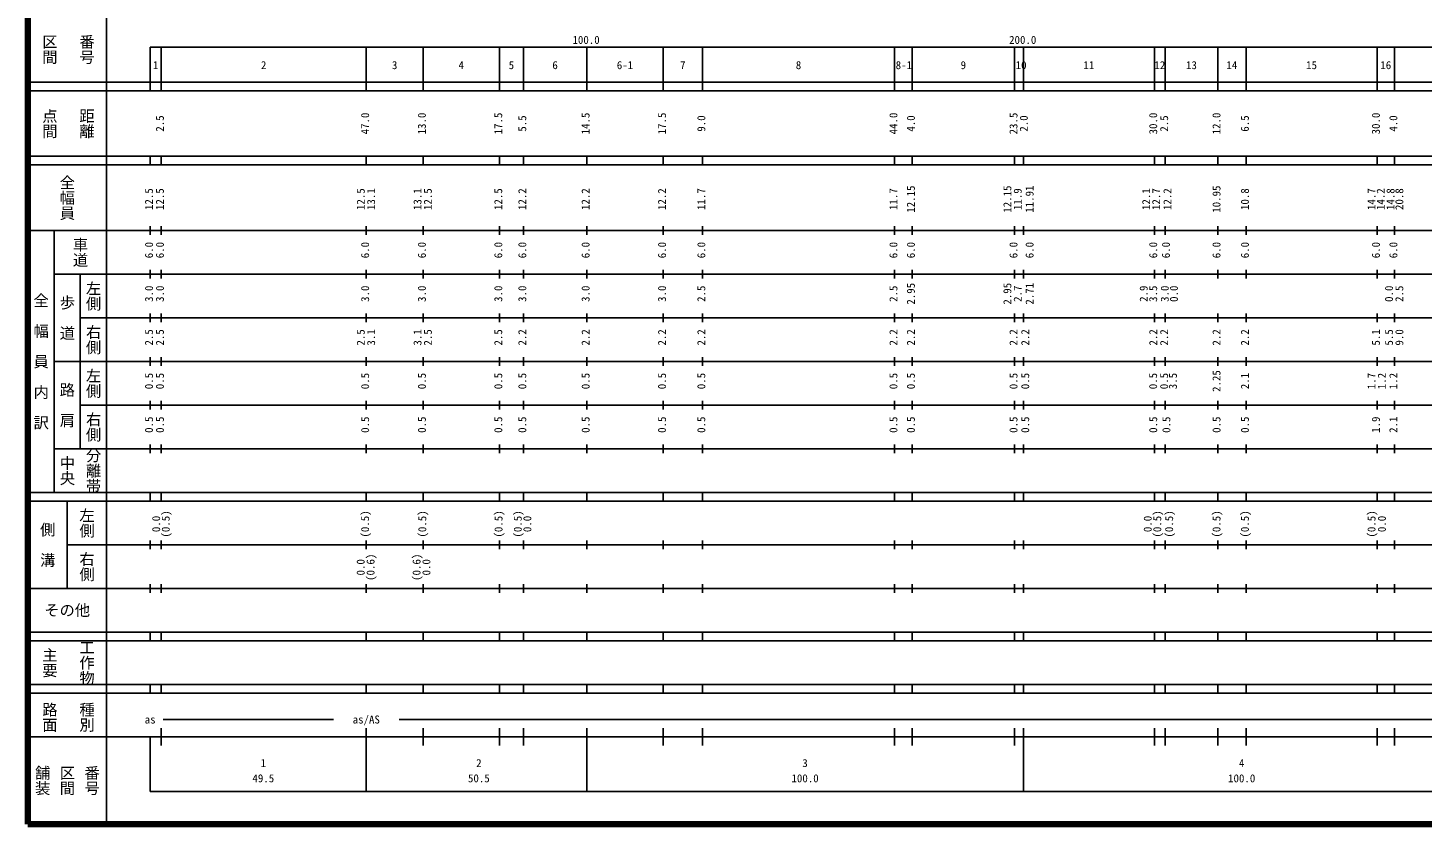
# Model space of a CAD drawing. Units: millimetres on the paper, enlarged 1000 times. Extents: x 40000 to 680000, y 20000 to 380000.
# Drawn here: x 40000 to 359323, y 20000 to 202409 of the extents above; entities that cross this region are included whole.
import ezdxf
from ezdxf.enums import TextEntityAlignment as Align

# ---------------------------------------------------------------- set-up
doc = ezdxf.new("R2010")
doc.units = ezdxf.units.MM
doc.header["$LTSCALE"] = 1000
doc.layers.add('M-TTL', color=2, linetype='Continuous', lineweight=140)
doc.layers.add('M-TTL-BAND', color=7, linetype='Continuous', lineweight=25)
doc.styles.add('@ＭＳ ゴシック', font='')
doc.styles.add('ＭＳ ゴシック', font='')
doc.styles.get('@ＭＳ ゴシック').set_extended_font_data('@MS Gothic')
doc.styles.get('ＭＳ ゴシック').set_extended_font_data('MS Gothic')

msp = doc.modelspace()

# ---------------------------------------------------------------- linework, layer by layer
at = {"layer": 'M-TTL'}
for p, q in [((40000, 380000), (40000, 20000)), ((40000, 20000), (680000, 20000))]:
    msp.add_line(p, q, dxfattribs=at)
at = {"layer": 'M-TTL-BAND'}
for p, q in [((58000, 370000), (58000, 20000)), ((68000, 198000), (579000, 198000)), ((68000, 198000), (68000, 188000)), ((70500, 188000), (70500, 198000)), ((117500, 188000), (117500, 198000)), ((130500, 188000), (130500, 198000)), ((148000, 188000), (148000, 198000)), ((153500, 188000), (153500, 198000)), ((168000, 188000), (168000, 198000)), ((185500, 188000), (185500, 198000)), ((194500, 188000), (194500, 198000)), ((238500, 188000), (238500, 198000)), ((242500, 188000), (242500, 198000)), ((266000, 188000), (266000, 198000)), ((268000, 188000), (268000, 198000)), ((298000, 188000), (298000, 198000)), ((300500, 188000), (300500, 198000)), ((312500, 188000), (312500, 198000)), ((319000, 188000), (319000, 198000)), ((349000, 188000), (349000, 198000)), ((353000, 188000), (353000, 198000)), ((40000, 190000), (579000, 190000)), ((40000, 188000), (579000, 188000)), ((40000, 173000), (579000, 173000)), ((68000, 171000), (68000, 173000)), ((70500, 171000), (70500, 173000)), ((117500, 171000), (117500, 173000)), ((130500, 171000), (130500, 173000)), ((148000, 171000), (148000, 173000)), ((153500, 171000), (153500, 173000)), ((168000, 171000), (168000, 173000)), ((185500, 171000), (185500, 173000)), ((194500, 171000), (194500, 173000)), ((238500, 171000), (238500, 173000)), ((242500, 171000), (242500, 173000)), ((266000, 171000), (266000, 173000)), ((268000, 171000), (268000, 173000)), ((298000, 171000), (298000, 173000)), ((300500, 171000), (300500, 173000)), ((312500, 171000), (312500, 173000)), ((319000, 171000), (319000, 173000)), ((349000, 171000), (349000, 173000)), ((353000, 171000), (353000, 173000)), ((40000, 171000), (579000, 171000)), ((68000, 155000), (68000, 157000)), ((70500, 155000), (70500, 157000)), ((117500, 155000), (117500, 157000)), ((130500, 155000), (130500, 157000)), ((148000, 155000), (148000, 157000)), ((153500, 155000), (153500, 157000)), ((168000, 155000), (168000, 157000)), ((185500, 155000), (185500, 157000)), ((194500, 155000), (194500, 157000)), ((238500, 155000), (238500, 157000)), ((242500, 155000), (242500, 157000)), ((266000, 155000), (266000, 157000)), ((268000, 155000), (268000, 157000)), ((298000, 155000), (298000, 157000)), ((300500, 155000), (300500, 157000)), ((312500, 155000), (312500, 157000)), ((319000, 155000), (319000, 157000)), ((349000, 155000), (349000, 157000)), ((353000, 155000), (353000, 157000)), ((40000, 156000), (579000, 156000)), ((46000, 96000), (46000, 156000)), ((68000, 145000), (68000, 147000)), ((70500, 145000), (70500, 147000)), ((117500, 145000), (117500, 147000)), ((130500, 145000), (130500, 147000)), ((148000, 145000), (148000, 147000)), ((153500, 145000), (153500, 147000)), ((168000, 145000), (168000, 147000)), ((185500, 145000), (185500, 147000)), ((194500, 145000), (194500, 147000)), ((238500, 145000), (238500, 147000)), ((242500, 145000), (242500, 147000)), ((266000, 145000), (266000, 147000)), ((268000, 145000), (268000, 147000)), ((298000, 145000), (298000, 147000)), ((300500, 145000), (300500, 147000)), ((312500, 145000), (312500, 147000)), ((319000, 145000), (319000, 147000)), ((349000, 145000), (349000, 147000)), ((353000, 145000), (353000, 147000)), ((46000, 146000), (579000, 146000)), ((52000, 146000), (52000, 106000)), ((52000, 136000), (579000, 136000)), ((68000, 135000), (68000, 137000)), ((70500, 135000), (70500, 137000)), ((117500, 135000), (117500, 137000)), ((130500, 135000), (130500, 137000)), ((148000, 135000), (148000, 137000)), ((153500, 135000), (153500, 137000)), ((168000, 135000), (168000, 137000)), ((185500, 135000), (185500, 137000)), ((194500, 135000), (194500, 137000)), ((238500, 135000), (238500, 137000)), ((242500, 135000), (242500, 137000)), ((266000, 135000), (266000, 137000)), ((268000, 135000), (268000, 137000)), ((298000, 135000), (298000, 137000)), ((300500, 135000), (300500, 137000)), ((312500, 135000), (312500, 137000)), ((319000, 135000), (319000, 137000)), ((349000, 135000), (349000, 137000)), ((353000, 135000), (353000, 137000)), ((46000, 126000), (579000, 126000)), ((68000, 125000), (68000, 127000)), ((70500, 125000), (70500, 127000)), ((117500, 125000), (117500, 127000)), ((130500, 125000), (130500, 127000)), ((148000, 125000), (148000, 127000)), ((153500, 125000), (153500, 127000)), ((168000, 125000), (168000, 127000)), ((185500, 125000), (185500, 127000)), ((194500, 125000), (194500, 127000)), ((238500, 125000), (238500, 127000)), ((242500, 125000), (242500, 127000)), ((266000, 125000), (266000, 127000)), ((268000, 125000), (268000, 127000)), ((298000, 125000), (298000, 127000)), ((300500, 125000), (300500, 127000)), ((312500, 125000), (312500, 127000)), ((319000, 125000), (319000, 127000)), ((349000, 125000), (349000, 127000)), ((353000, 125000), (353000, 127000)), ((52000, 116000), (579000, 116000)), ((68000, 115000), (68000, 117000)), ((70500, 115000), (70500, 117000)), ((117500, 115000), (117500, 117000)), ((130500, 115000), (130500, 117000)), ((148000, 115000), (148000, 117000)), ((153500, 115000), (153500, 117000)), ((168000, 115000), (168000, 117000)), ((185500, 115000), (185500, 117000)), ((194500, 115000), (194500, 117000)), ((238500, 115000), (238500, 117000)), ((242500, 115000), (242500, 117000)), ((266000, 115000), (266000, 117000)), ((268000, 115000), (268000, 117000)), ((298000, 115000), (298000, 117000)), ((300500, 115000), (300500, 117000)), ((312500, 115000), (312500, 117000)), ((319000, 115000), (319000, 117000)), ((349000, 115000), (349000, 117000)), ((353000, 115000), (353000, 117000)), ((46000, 106000), (579000, 106000)), ((68000, 105000), (68000, 107000)), ((70500, 105000), (70500, 107000)), ((117500, 105000), (117500, 107000)), ((130500, 105000), (130500, 107000)), ((148000, 105000), (148000, 107000)), ((153500, 105000), (153500, 107000)), ((168000, 105000), (168000, 107000)), ((185500, 105000), (185500, 107000)), ((194500, 105000), (194500, 107000)), ((238500, 105000), (238500, 107000)), ((242500, 105000), (242500, 107000)), ((266000, 105000), (266000, 107000)), ((268000, 105000), (268000, 107000)), ((298000, 105000), (298000, 107000)), ((300500, 105000), (300500, 107000)), ((312500, 105000), (312500, 107000)), ((319000, 105000), (319000, 107000)), ((349000, 105000), (349000, 107000)), ((353000, 105000), (353000, 107000)), ((40000, 96000), (579000, 96000)), ((68000, 94000), (68000, 96000)), ((70500, 94000), (70500, 96000)), ((117500, 94000), (117500, 96000)), ((130500, 94000), (130500, 96000)), ((148000, 94000), (148000, 96000)), ((153500, 94000), (153500, 96000)), ((168000, 94000), (168000, 96000)), ((185500, 94000), (185500, 96000)), ((194500, 94000), (194500, 96000)), ((238500, 94000), (238500, 96000)), ((242500, 94000), (242500, 96000)), ((266000, 94000), (266000, 96000)), ((268000, 94000), (268000, 96000)), ((298000, 94000), (298000, 96000)), ((300500, 94000), (300500, 96000)), ((312500, 94000), (312500, 96000)), ((319000, 94000), (319000, 96000)), ((349000, 94000), (349000, 96000)), ((353000, 94000), (353000, 96000)), ((40000, 94000), (579000, 94000)), ((49000, 94000), (49000, 74000)), ((49000, 84000), (579000, 84000)), ((68000, 83000), (68000, 85000)), ((70500, 83000), (70500, 85000)), ((117500, 83000), (117500, 85000)), ((130500, 83000), (130500, 85000)), ((148000, 83000), (148000, 85000)), ((153500, 83000), (153500, 85000)), ((168000, 83000), (168000, 85000)), ((185500, 83000), (185500, 85000)), ((194500, 83000), (194500, 85000)), ((238500, 83000), (238500, 85000)), ((242500, 83000), (242500, 85000)), ((266000, 83000), (266000, 85000)), ((268000, 83000), (268000, 85000)), ((298000, 83000), (298000, 85000)), ((300500, 83000), (300500, 85000)), ((312500, 83000), (312500, 85000)), ((319000, 83000), (319000, 85000)), ((349000, 83000), (349000, 85000)), ((353000, 83000), (353000, 85000)), ((40000, 74000), (579000, 74000)), ((68000, 73000), (68000, 75000)), ((70500, 73000), (70500, 75000)), ((117500, 73000), (117500, 75000)), ((130500, 73000), (130500, 75000)), ((148000, 73000), (148000, 75000)), ((153500, 73000), (153500, 75000)), ((168000, 73000), (168000, 75000)), ((185500, 73000), (185500, 75000)), ((194500, 73000), (194500, 75000)), ((238500, 73000), (238500, 75000)), ((242500, 73000), (242500, 75000)), ((266000, 73000), (266000, 75000)), ((268000, 73000), (268000, 75000)), ((298000, 73000), (298000, 75000)), ((300500, 73000), (300500, 75000)), ((312500, 73000), (312500, 75000)), ((319000, 73000), (319000, 75000)), ((349000, 73000), (349000, 75000)), ((353000, 73000), (353000, 75000)), ((40000, 64000), (579000, 64000)), ((68000, 62000), (68000, 64000)), ((70500, 62000), (70500, 64000)), ((117500, 62000), (117500, 64000)), ((130500, 62000), (130500, 64000)), ((148000, 62000), (148000, 64000)), ((153500, 62000), (153500, 64000)), ((168000, 62000), (168000, 64000)), ((185500, 62000), (185500, 64000)), ((194500, 62000), (194500, 64000)), ((238500, 62000), (238500, 64000)), ((242500, 62000), (242500, 64000)), ((266000, 62000), (266000, 64000)), ((268000, 62000), (268000, 64000)), ((298000, 62000), (298000, 64000)), ((300500, 62000), (300500, 64000)), ((312500, 62000), (312500, 64000)), ((319000, 62000), (319000, 64000)), ((349000, 62000), (349000, 64000)), ((353000, 62000), (353000, 64000)), ((40000, 62000), (579000, 62000)), ((40000, 52000), (579000, 52000)), ((68000, 50000), (68000, 52000)), ((70500, 50000), (70500, 52000)), ((117500, 50000), (117500, 52000)), ((130500, 50000), (130500, 52000)), ((148000, 50000), (148000, 52000)), ((153500, 50000), (153500, 52000)), ((168000, 50000), (168000, 52000)), ((185500, 50000), (185500, 52000)), ((194500, 50000), (194500, 52000)), ((238500, 50000), (238500, 52000)), ((242500, 50000), (242500, 52000)), ((266000, 50000), (266000, 52000)), ((268000, 50000), (268000, 52000)), ((298000, 50000), (298000, 52000)), ((300500, 50000), (300500, 52000)), ((312500, 50000), (312500, 52000)), ((319000, 50000), (319000, 52000)), ((349000, 50000), (349000, 52000)), ((353000, 50000), (353000, 52000)), ((40000, 50000), (579000, 50000)), ((70500, 38000), (70500, 42000)), ((71000, 44000), (110000, 44000)), ((117500, 38000), (117500, 42000)), ((125000, 44000), (565000, 44000)), ((130500, 38000), (130500, 42000)), ((148000, 38000), (148000, 42000)), ((153500, 38000), (153500, 42000)), ((168000, 27500), (168000, 42000)), ((185500, 38000), (185500, 42000)), ((194500, 38000), (194500, 42000)), ((238500, 38000), (238500, 42000)), ((242500, 38000), (242500, 42000)), ((266000, 38000), (266000, 42000)), ((268000, 27500), (268000, 42000)), ((298000, 38000), (298000, 42000)), ((300500, 38000), (300500, 42000)), ((312500, 38000), (312500, 42000)), ((319000, 38000), (319000, 42000)), ((349000, 38000), (349000, 42000)), ((353000, 38000), (353000, 42000)), ((40000, 40000), (579000, 40000)), ((68000, 40000), (68000, 27500)), ((117500, 38000), (117500, 27500)), ((68000, 27500), (579000, 27500))]:
    msp.add_line(p, q, dxfattribs=at)

# ---------------------------------------------------------------- texts
at = {"layer": 'M-TTL-BAND', "style": '@ＭＳ ゴシック'}
for s, p in [('区間', (45000, 197500)), ('番号', (53500, 197500)), ('点間', (45000, 180500)), ('距離', (53500, 180500)), ('全幅員', (49000, 163500)), ('車道', (52000, 151000)), ('左側', (55000, 141000)), ('全\u3000幅\u3000員\u3000内\u3000訳', (43000, 126000)), ('歩\u3000道', (49000, 136000)), ('右側', (55000, 131000)), ('左側', (55000, 121000)), ('路\u3000肩', (49000, 116000)), ('右側', (55000, 111000)), ('分離帯', (55000, 101000)), ('中央', (49000, 101000)), ('左側', (53500, 89000)), ('側\u3000溝', (44500, 84000)), ('右側', (53500, 79000)), ('工作物', (53500, 57000)), ('主要', (45000, 57000)), ('路面', (45000, 44500)), ('種別', (53500, 44500)), ('舗装', (43333, 30000)), ('区間', (49000, 30000)), ('番号', (54667, 30000))]:
    msp.add_text(s, height=2566, rotation=270, dxfattribs=at).set_placement(p, align=Align.MIDDLE_CENTER)
at = {"layer": 'M-TTL-BAND', "style": 'ＭＳ ゴシック'}
for s, p in [('100.0', (167844, 198195)), ('200.0', (267844, 198195)), ('1', (69250, 192405)), ('2', (94000, 192405)), ('3', (124000, 192405)), ('4', (139250, 192405)), ('5', (150750, 192405)), ('6', (160750, 192405)), ('6-1', (176750, 192405)), ('7', (190000, 192405)), ('8', (216500, 192405)), ('8-1', (240624, 192405)), ('9', (254250, 192405)), ('10', (267483, 192405)), ('11', (283000, 192405)), ('12', (299250, 192405)), ('13', (306500, 192405)), ('14', (315750, 192405)), ('15', (334000, 192405)), ('16', (351000, 192405)), ('as/AS', (117500, 42500)), ('as', (68000, 42500)), ('1', (93920, 32523)), ('2', (143290, 32523)), ('3', (218000, 32523)), ('4', (318000, 32523)), ('49.5', (93920, 29033)), ('50.5', (143290, 29033)), ('100.0', (218000, 29033)), ('100.0', (318000, 29033))]:
    msp.add_text(s, height=1833, dxfattribs=at).set_placement(p, align=Align.BOTTOM_CENTER)
for s, p in [('2.5', (71695, 180500)), ('47.0', (118695, 180500)), ('13.0', (131695, 180500)), ('17.5', (149193, 180500)), ('5.5', (154693, 180500)), ('14.5', (169193, 180500)), ('17.5', (186693, 180500)), ('9.0', (195693, 180500)), ('44.0', (239693, 180500)), ('4.0', (243693, 180500)), ('23.5', (267193, 180500)), ('2.0', (269554, 180500)), ('30.0', (299193, 180500)), ('2.5', (301693, 180500)), ('12.0', (313693, 180500)), ('6.5', (320193, 180500)), ('30.0', (350193, 180500)), ('4.0', (354193, 180500)), ('12.15', (243693, 163174)), ('12.15', (265790, 163174)), ('11.91', (270881, 163174)), ('10.95', (313693, 163174)), ('12.5', (69195, 163174)), ('12.5', (71695, 163174)), ('12.5', (117695, 163174)), ('13.1', (120065, 163174)), ('13.1', (130695, 163174)), ('12.5', (133065, 163174)), ('12.5', (149193, 163174)), ('12.2', (154693, 163174)), ('12.2', (169193, 163174)), ('12.2', (186693, 163174)), ('11.7', (195693, 163174)), ('11.7', (239693, 163174)), ('11.9', (268160, 163174)), ('12.1', (297580, 163174)), ('12.7', (299872, 163174)), ('12.2', (302448, 163174)), ('10.8', (320193, 163174)), ('14.7', (349193, 163174)), ('14.2', (351297, 163174)), ('14.8', (353545, 163174)), ('20.8', (355563, 163174)), ('6.0', (69195, 151500)), ('6.0', (71695, 151500)), ('6.0', (118695, 151500)), ('6.0', (131695, 151500)), ('6.0', (149193, 151500)), ('6.0', (154693, 151500)), ('6.0', (169193, 151500)), ('6.0', (186693, 151500)), ('6.0', (195693, 151500)), ('6.0', (239693, 151500)), ('6.0', (243693, 151500)), ('6.0', (267193, 151500)), ('6.0', (270881, 151500)), ('6.0', (299193, 151500)), ('6.0', (302099, 151500)), ('6.0', (313693, 151500)), ('6.0', (320193, 151500)), ('6.0', (350193, 151500)), ('6.0', (354193, 151500)), ('2.95', (243693, 141500)), ('2.95', (265790, 141500)), ('2.71', (270881, 141500)), ('3.0', (69195, 141500)), ('3.0', (71695, 141500)), ('3.0', (118695, 141500)), ('3.0', (131695, 141500)), ('3.0', (149193, 141500)), ('3.0', (154693, 141500)), ('3.0', (169193, 141500)), ('3.0', (186693, 141500)), ('2.5', (195693, 141500)), ('2.5', (239693, 141500)), ('2.7', (268160, 141500)), ('2.9', (297013, 141500)), ('3.5', (299182, 141500)), ('3.0', (301836, 141500)), ('0.0', (303927, 141500)), ('0.0', (353193, 141500)), ('2.5', (355563, 141500)), ('2.5', (69195, 131500)), ('2.5', (71695, 131500)), ('2.5', (117695, 131500)), ('3.1', (120065, 131500)), ('3.1', (130695, 131500)), ('2.5', (133065, 131500)), ('2.5', (149193, 131500)), ('2.2', (154693, 131500)), ('2.2', (169193, 131500)), ('2.2', (186693, 131500)), ('2.2', (195693, 131500)), ('2.2', (239693, 131500)), ('2.2', (243693, 131500)), ('2.2', (267193, 131500)), ('2.2', (269878, 131500)), ('2.2', (299193, 131500)), ('2.2', (301693, 131500)), ('2.2', (313693, 131500)), ('2.2', (320193, 131500)), ('5.1', (350193, 131500)), ('5.5', (353193, 131500)), ('9.0', (355563, 131500)), ('0.5', (69195, 121500)), ('0.5', (71695, 121500)), ('0.5', (118695, 121500)), ('0.5', (131695, 121500)), ('0.5', (149193, 121500)), ('0.5', (154693, 121500)), ('0.5', (169193, 121500)), ('0.5', (186693, 121500)), ('0.5', (195693, 121500)), ('0.5', (239693, 121500)), ('0.5', (243693, 121500)), ('0.5', (267193, 121500)), ('0.5', (269878, 121500)), ('0.5', (299163, 121500)), ('0.5', (301683, 121500)), ('3.5', (303705, 121500)), ('2.25', (313693, 121500)), ('2.1', (320193, 121500)), ('1.7', (349193, 121500)), ('1.2', (351563, 121500)), ('1.2', (354193, 121500)), ('0.5', (69195, 111500)), ('0.5', (71695, 111500)), ('0.5', (118695, 111500)), ('0.5', (131695, 111500)), ('0.5', (149193, 111500)), ('0.5', (154693, 111500)), ('0.5', (169193, 111500)), ('0.5', (186693, 111500)), ('0.5', (195693, 111500)), ('0.5', (239693, 111500)), ('0.5', (243693, 111500)), ('0.5', (267193, 111500)), ('0.5', (269878, 111500)), ('0.5', (299193, 111500)), ('0.5', (302210, 111500)), ('0.5', (313693, 111500)), ('0.5', (320193, 111500)), ('1.9', (350193, 111500)), ('2.1', (354193, 111500)), ('0.0', (70836, 88764)), ('(0.5)', (73028, 88764)), ('(0.5)', (118687, 88764)), ('(0.5)', (131786, 88764)), ('(0.5)', (149255, 88764)), ('(0.5)', (153655, 88764)), ('0.0', (155840, 88764)), ('0.0', (297929, 88764)), ('(0.5)', (300121, 88764)), ('(0.5)', (302838, 88764)), ('(0.5)', (313693, 88764)), ('(0.5)', (320193, 88764)), ('(0.5)', (349193, 88764)), ('0.0', (351563, 88764)), ('0.0', (117672, 78838)), ('(0.6)', (119943, 78838)), ('(0.6)', (130478, 78838)), ('0.0', (132722, 78838))]:
    msp.add_text(s, height=1833, rotation=90, dxfattribs=at).set_placement(p, align=Align.BOTTOM_CENTER)
msp.add_text('その他', height=2566, dxfattribs=at).set_placement((49000, 69000), align=Align.MIDDLE_CENTER)

doc.saveas('drawing.dxf')
